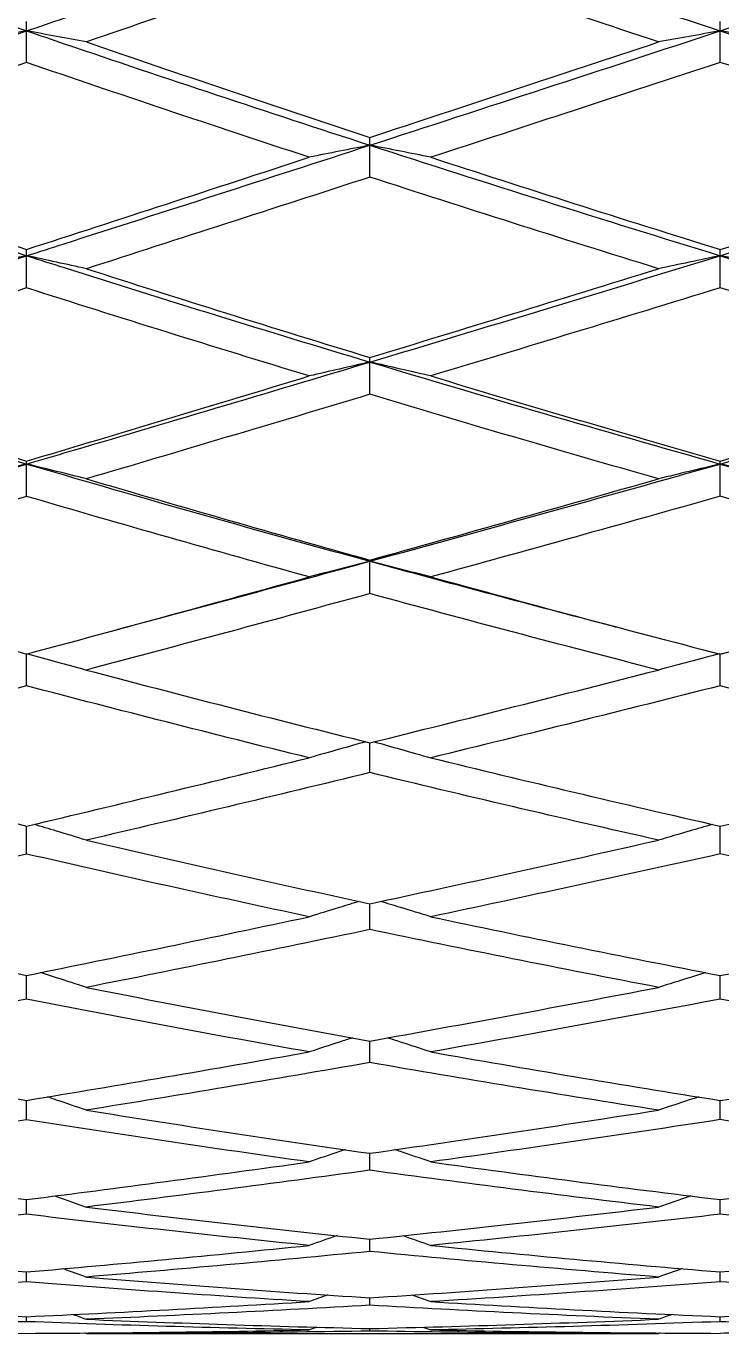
# Model space of a CAD drawing. Extents: x 6453 to 7582, y 0 to 827.
# Drawn here: x 6616.67 to 6621.38, y 199.74 to 208.62 of the extents above; entities that cross this region are included whole.
import ezdxf

# ---------------------------------------------------------------- set-up
doc = ezdxf.new("R2010")
doc.units = 0
doc.header["$LTSCALE"] = 30
doc.header["$MEASUREMENT"] = 0
doc.header["$PDMODE"] = 3
doc.header["$PDSIZE"] = -10
doc.layers.get('0').update_dxf_attribs({"linetype": 'CONTINUOUS'})
doc.layers.get('DEFPOINTS').update_dxf_attribs({"linetype": 'CONTINUOUS'})
doc.layers.add('1', color=7, linetype='CONTINUOUS')
doc.styles.add('Daelim Dimension', font='')
doc.styles.get('Daelim Dimension').set_extended_font_data('나눔고딕')
doc.dimstyles.new('DEFAULT', dxfattribs={"dimscale": 2, "dimtxt": 2, "dimasz": 2, "dimexe": 0, "dimexo": 2, "dimgap": 1, "dimtad": 1, "dimdec": 1, "dimzin": 9, "dimdsep": 46, "dimtxsty": 'Daelim Dimension', "dimcen": 0.5, "dimclrd": 252, "dimclre": 252, "dimclrt": 3, "dimadec": 1, "dimazin": 0, "dimtfac": 1, "dimtdec": 1, "dimtix": 1, "dimtmove": 0, "dimatfit": 3, "dimfxl": 1, "dimtolj": 1, "dimtzin": 1, "dimlwd": 9, "dimlwe": 9, "dimarcsym": 0})

# ---------------------------------------------------------------- blocks, each defined once
blk = doc.blocks.new('*D49')
at = {"color": 5, "lineweight": 9, "ltscale": 0.5, "transparency": 16777216}
for p, q in [((6677.3328, 220.0669), (6628.5483, 268.0055)), ((6604.9219, 241.1087), (6627.1712, 263.7506)), ((6649.4763, 191.7188), (6600.6918, 239.6574))]:
    blk.add_line(p, q, dxfattribs=at)
at = {"color": 5, "ltscale": 0.5, "transparency": 16777216}
for points in [[(6626.6957, 264.2179), (6627.6467, 263.2834), (6629.9748, 266.6037)], [(6604.4464, 241.5759), (6605.3974, 240.6414), (6602.1183, 238.2556)]]:
    blk.add_solid(points, dxfattribs=at)
at = {"layer": 'DEFPOINTS', "color": 0, "ltscale": 0.5, "transparency": 16777216}
for p in [(6629.9748, 266.6037), (6680.1858, 217.2633), (6652.3293, 188.9152)]:
    blk.add_point(p, dxfattribs=at)
at = {"color": 7, "ltscale": 0.5, "transparency": 16777216, "insert": (6610.7629, 257.6217), "char_height": 10, "attachment_point": 5, "rotation": 45.50109, "style": 'Daelim Dimension'}
blk.add_mtext('\\A1;40', dxfattribs=at)

msp = doc.modelspace()

# ---------------------------------------------------------------- linework, layer by layer
at = {"layer": '1', "color": 7, "linetype": 'Continuous', "lineweight": 18}
msp.add_line((6617.0789, 199.7633), (6620.9553, 199.7633), dxfattribs=at)
msp.add_arc((6652.3293, 188.9152), 32.4731, 160.41501, 270, dxfattribs=at)
at = {"layer": '1', "color": 7, "linetype": 'Continuous', "lineweight": 13}
for radius, start, end in [(32.3705, 160.33797, 293.57278), (32.4724, 160.45068, 293.58505)]:
    msp.add_arc((6652.3293, 188.9152), radius, start, end, dxfattribs=at)
at = {"layer": '1', "color": 7, "linetype": 'Continuous', "lineweight": 18}
for points, degree in [([(6614.4026, 209.3866), (6615.1503, 209.1167), (6615.9079, 208.8505), (6616.6745, 208.5883)], 3), ([(6619.0002, 209.3866), (6619.7836, 209.1168), (6620.5749, 208.8505), (6621.373, 208.5883)], 3), ([(6621.373, 208.5883), (6622.1711, 208.8505), (6622.976, 209.1167), (6623.7865, 209.3865)], 3), ([(6619.0002, 209.1758), (6618.6806, 209.0653), (6618.0408, 208.8443), (6617.3998, 208.6236), (6617.0789, 208.5133)], 3), ([(6620.9553, 208.5133), (6620.621, 208.6243), (6619.961, 208.8459), (6619.3177, 209.0661), (6619.0002, 209.1758)], 3), ([(6614.4026, 207.8138), (6615.1503, 208.0678), (6615.9079, 208.326), (6616.6745, 208.5883)], 3), ([(6616.6745, 208.5883), (6616.6069, 208.5759), (6616.472, 208.5509), (6616.3381, 208.5259), (6616.2713, 208.5133)], 3), ([(6616.6745, 208.5883), (6616.6745, 208.599), (6616.6745, 208.6205), (6616.6745, 208.6421), (6616.6745, 208.653)], 3), ([(6616.6745, 208.3743), (6616.6745, 208.41), (6616.6745, 208.4813), (6616.6745, 208.5526), (6616.6745, 208.5883)], 3), ([(6617.0789, 208.5133), (6617.0119, 208.5258), (6616.8775, 208.5509), (6616.7423, 208.5758), (6616.6745, 208.5883)], 3), ([(6619.0002, 207.8138), (6619.7836, 208.0678), (6620.5749, 208.3261), (6621.373, 208.5883)], 3), ([(6621.373, 208.5883), (6621.3029, 208.5759), (6621.1632, 208.5509), (6621.0244, 208.5259), (6620.9553, 208.5133)], 3), ([(6621.373, 208.5883), (6621.373, 208.5989), (6621.373, 208.6202), (6621.373, 208.6416), (6621.373, 208.6523)], 3), ([(6621.373, 208.375), (6621.373, 208.4106), (6621.373, 208.4817), (6621.373, 208.5528), (6621.373, 208.5883)], 3), ([(6621.373, 208.5883), (6622.1711, 208.3261), (6622.976, 208.0678), (6623.7865, 207.8138)], 3), ([(6621.7917, 208.5133), (6621.7223, 208.5258), (6621.5831, 208.5509), (6621.4432, 208.5759), (6621.373, 208.5883)], 3), ([(6617.0789, 208.5133), (6617.3908, 208.406), (6618.023, 208.191), (6618.6717, 207.9751), (6619.0002, 207.867)], 3), ([(6619.0002, 207.867), (6619.3195, 207.972), (6619.9648, 208.1847), (6620.6229, 208.4029), (6620.9553, 208.5133)], 3), ([(6616.6745, 208.3743), (6616.3615, 208.2668), (6615.7357, 208.0523), (6615.1108, 207.8387), (6614.7985, 207.7321)], 3), ([(6618.5892, 207.7321), (6618.2618, 207.8395), (6617.6152, 208.054), (6616.9853, 208.2677), (6616.6745, 208.3743)], 3), ([(6621.373, 208.375), (6621.0395, 208.2651), (6620.3792, 208.0479), (6619.7323, 207.8364), (6619.4122, 207.7321)], 3), ([(6623.3631, 207.7321), (6623.0237, 207.8396), (6622.3525, 208.0543), (6621.6969, 208.2683), (6621.373, 208.375)], 3), ([(6619.0002, 207.8138), (6619.0002, 207.8226), (6619.0002, 207.8403), (6619.0002, 207.8581), (6619.0002, 207.867)], 3), ([(6614.4026, 207.8138), (6615.1503, 207.5598), (6615.9079, 207.3102), (6616.6745, 207.0652)], 3), ([(6619.0002, 207.8138), (6618.9312, 207.8003), (6618.7938, 207.7731), (6618.6573, 207.7458), (6618.5892, 207.7321)], 3), ([(6619.0002, 207.598), (6619.0002, 207.6339), (6619.0002, 207.7059), (6619.0002, 207.7778), (6619.0002, 207.8138)], 3), ([(6619.0002, 207.8138), (6619.7836, 207.5599), (6620.5749, 207.3102), (6621.373, 207.0652)], 3), ([(6619.4122, 207.7321), (6619.3439, 207.7458), (6619.207, 207.7731), (6619.0692, 207.8002), (6619.0002, 207.8138)], 3), ([(6621.373, 207.0652), (6622.1711, 207.3102), (6622.976, 207.5598), (6623.7865, 207.8138)], 3), ([(6614.7985, 207.7321), (6615.1031, 207.6282), (6615.7203, 207.4201), (6616.3538, 207.2118), (6616.6745, 207.1076)], 3), ([(6616.6745, 207.1076), (6616.9862, 207.2087), (6617.617, 207.4138), (6618.2627, 207.625), (6618.5892, 207.7321)], 3), ([(6619.4122, 207.7321), (6619.7311, 207.6282), (6620.3768, 207.4199), (6621.0383, 207.2113), (6621.373, 207.107)], 3), ([(6621.373, 207.107), (6621.6985, 207.2083), (6622.3556, 207.4139), (6623.0252, 207.6251), (6623.3631, 207.7321)], 3), ([(6619.0002, 207.598), (6618.6723, 207.4913), (6618.0242, 207.2813), (6617.3915, 207.0774), (6617.0789, 206.977)], 3), ([(6620.9553, 206.977), (6620.6214, 207.0807), (6619.9617, 207.2879), (6619.318, 207.4947), (6619.0002, 207.598)], 3), ([(6616.6745, 207.0652), (6616.6745, 207.0722), (6616.6745, 207.0863), (6616.6745, 207.1005), (6616.6745, 207.1076)], 3), ([(6621.373, 207.0652), (6621.373, 207.0721), (6621.373, 207.086), (6621.373, 207.1), (6621.373, 207.107)], 3), ([(6614.4026, 206.3446), (6615.1503, 206.5799), (6615.9079, 206.8202), (6616.6745, 207.0652)], 3), ([(6616.6745, 207.0652), (6616.6069, 207.0506), (6616.472, 207.0213), (6616.3381, 206.9918), (6616.2713, 206.977)], 3), ([(6616.6745, 206.8473), (6616.6745, 206.8836), (6616.6745, 206.9563), (6616.6745, 207.0289), (6616.6745, 207.0652)], 3), ([(6617.0789, 206.977), (6617.0119, 206.9918), (6616.8775, 207.0212), (6616.7423, 207.0506), (6616.6745, 207.0652)], 3), ([(6619.0002, 206.3446), (6619.7836, 206.5799), (6620.5749, 206.8203), (6621.373, 207.0652)], 3), ([(6621.373, 207.0652), (6621.3029, 207.0506), (6621.1632, 207.0213), (6621.0244, 206.9918), (6620.9553, 206.977)], 3), ([(6621.373, 206.848), (6621.373, 206.8842), (6621.373, 206.9566), (6621.373, 207.029), (6621.373, 207.0652)], 3), ([(6621.373, 207.0652), (6622.1711, 206.8202), (6622.976, 206.5799), (6623.7865, 206.3446)], 3), ([(6621.7917, 206.977), (6621.7223, 206.9918), (6621.5831, 207.0213), (6621.4432, 207.0506), (6621.373, 207.0652)], 3), ([(6617.0789, 206.977), (6617.3914, 206.8767), (6618.0241, 206.6759), (6618.6722, 206.4754), (6619.0002, 206.3753)], 3), ([(6619.0002, 206.3753), (6619.3187, 206.4725), (6619.9632, 206.67), (6620.6221, 206.8736), (6620.9553, 206.977)], 3), ([(6616.6745, 206.8473), (6616.3548, 206.7449), (6615.7224, 206.543), (6615.1041, 206.3468), (6614.7985, 206.2502)], 3), ([(6618.5892, 206.2502), (6618.2624, 206.3495), (6617.6164, 206.5485), (6616.9859, 206.7477), (6616.6745, 206.8473)], 3), ([(6621.373, 206.848), (6621.039, 206.7452), (6620.3782, 206.5429), (6619.7318, 206.3467), (6619.4122, 206.2502)], 3), ([(6623.3631, 206.2502), (6623.024, 206.3497), (6622.3533, 206.5489), (6621.6973, 206.7483), (6621.373, 206.848)], 3), ([(6619.0002, 206.3446), (6619.0002, 206.3497), (6619.0002, 206.3599), (6619.0002, 206.3701), (6619.0002, 206.3753)], 3), ([(6614.4026, 206.3446), (6615.1503, 206.1093), (6615.9079, 205.8789), (6616.6745, 205.6539)], 3), ([(6619.0002, 206.3446), (6618.9312, 206.3289), (6618.7938, 206.2976), (6618.6573, 206.266), (6618.5892, 206.2502)], 3), ([(6619.0002, 206.126), (6619.0002, 206.1624), (6619.0002, 206.2353), (6619.0002, 206.3082), (6619.0002, 206.3446)], 3), ([(6619.0002, 206.3446), (6619.7836, 206.1093), (6620.5749, 205.8789), (6621.373, 205.6539)], 3), ([(6619.4122, 206.2502), (6619.3439, 206.266), (6619.207, 206.2975), (6619.0692, 206.3289), (6619.0002, 206.3446)], 3), ([(6621.373, 205.6539), (6622.1711, 205.8789), (6622.976, 206.1093), (6623.7865, 206.3446)], 3), ([(6614.7985, 206.2502), (6615.1119, 206.1511), (6615.738, 205.9559), (6616.3626, 205.7667), (6616.6745, 205.6735)], 3), ([(6616.6745, 205.6735), (6616.9857, 205.7664), (6617.616, 205.9553), (6618.2622, 206.1508), (6618.5892, 206.2502)], 3), ([(6619.4122, 206.2502), (6619.7317, 206.1537), (6620.3779, 205.9609), (6621.0389, 205.7688), (6621.373, 205.6729)], 3), ([(6621.373, 205.6729), (6621.6985, 205.7662), (6622.3556, 205.9557), (6623.0252, 206.151), (6623.3631, 206.2502)], 3), ([(6619.0002, 206.126), (6618.6717, 206.0271), (6618.023, 205.833), (6617.3909, 205.6455), (6617.0789, 205.5535)], 3), ([(6620.9553, 205.5535), (6620.622, 205.6485), (6619.963, 205.839), (6619.3186, 206.0302), (6619.0002, 206.126)], 3), ([(6614.4026, 204.995), (6615.1503, 205.2091), (6615.9079, 205.4288), (6616.6745, 205.6539)], 3), ([(6616.6745, 205.6539), (6616.6069, 205.6372), (6616.472, 205.6039), (6616.3381, 205.5703), (6616.2713, 205.5535)], 3), ([(6616.6745, 205.6539), (6616.6745, 205.6571), (6616.6745, 205.6636), (6616.6745, 205.6702), (6616.6745, 205.6735)], 3), ([(6616.6745, 205.4344), (6616.6745, 205.471), (6616.6745, 205.5441), (6616.6745, 205.6173), (6616.6745, 205.6539)], 3), ([(6617.0789, 205.5535), (6617.0119, 205.5703), (6616.8775, 205.6038), (6616.7423, 205.6372), (6616.6745, 205.6539)], 3), ([(6619.0002, 204.995), (6619.7836, 205.2091), (6620.5749, 205.4289), (6621.373, 205.6539)], 3), ([(6621.373, 205.6539), (6621.3029, 205.6373), (6621.1632, 205.6039), (6621.0244, 205.5703), (6620.9553, 205.5535)], 3), ([(6621.373, 205.6539), (6621.373, 205.657), (6621.373, 205.6633), (6621.373, 205.6697), (6621.373, 205.6729)], 3), ([(6621.373, 205.435), (6621.373, 205.4715), (6621.373, 205.5445), (6621.373, 205.6174), (6621.373, 205.6539)], 3), ([(6621.373, 205.6539), (6622.1711, 205.4289), (6622.976, 205.2091), (6623.7865, 204.995)], 3), ([(6621.7917, 205.5535), (6621.7223, 205.5703), (6621.5831, 205.6038), (6621.4432, 205.6372), (6621.373, 205.6539)], 3), ([(6617.0789, 205.5535), (6617.3997, 205.4589), (6618.0406, 205.2725), (6618.6805, 205.0918), (6619.0002, 205.0029)], 3), ([(6619.0002, 205.0029), (6619.3182, 205.0913), (6619.9621, 205.2715), (6620.6216, 205.4584), (6620.9553, 205.5535)], 3), ([(6616.6745, 205.4344), (6616.3781, 205.3473), (6615.7688, 205.1692), (6615.1273, 204.9835), (6614.7985, 204.8889)], 3), ([(6618.5892, 204.8889), (6618.2709, 204.9769), (6617.6334, 205.1559), (6616.9944, 205.3406), (6616.6745, 205.4344)], 3), ([(6621.373, 205.435), (6621.0386, 205.3407), (6620.3773, 205.1553), (6619.7314, 204.9766), (6619.4122, 204.8889)], 3), ([(6623.3631, 204.8889), (6623.0244, 204.9793), (6622.3541, 205.1609), (6621.6977, 205.3435), (6621.373, 205.435)], 3), ([(6617.371, 204.5548), (6617.91, 204.6987), (6618.4532, 204.8455), (6619.0002, 204.995)], 3), ([(6619.0002, 204.995), (6618.9312, 204.9774), (6618.7938, 204.9422), (6618.6573, 204.9067), (6618.5892, 204.8889)], 3), ([(6619.0002, 204.995), (6619.0002, 204.9963), (6619.0002, 204.9988), (6619.0002, 205.0015), (6619.0002, 205.0029)], 3), ([(6619.0002, 204.776), (6619.0002, 204.8125), (6619.0002, 204.8855), (6619.0002, 204.9585), (6619.0002, 204.995)], 3), ([(6619.0002, 204.995), (6619.519, 204.8532), (6620.0413, 204.7139), (6620.5667, 204.5771)], 3), ([(6619.4122, 204.8889), (6619.3439, 204.9067), (6619.207, 204.9421), (6619.0692, 204.9774), (6619.0002, 204.995)], 3), ([(6614.7985, 204.8889), (6615.1029, 204.8013), (6615.72, 204.6266), (6616.3536, 204.4529), (6616.6745, 204.3664)], 3), ([(6616.6745, 204.3664), (6616.9954, 204.4528), (6617.6354, 204.6263), (6618.2719, 204.8012), (6618.5892, 204.8889)], 3), ([(6619.4122, 204.8889), (6619.7367, 204.7997), (6620.388, 204.6234), (6621.0439, 204.4511), (6621.373, 204.3659)], 3), ([(6621.373, 204.3659), (6621.6969, 204.4496), (6622.3524, 204.6205), (6623.0236, 204.7983), (6623.3631, 204.8889)], 3), ([(6619.0002, 204.776), (6618.68, 204.6885), (6618.0395, 204.5147), (6617.3991, 204.3433), (6617.0789, 204.2582)], 3), ([(6620.9553, 204.2582), (6620.6275, 204.3424), (6619.9738, 204.5129), (6619.3241, 204.6876), (6619.0002, 204.776)], 3), ([(6617.2701, 204.5274), (6617.3717, 204.5549)], 1), ([(6620.5657, 204.5773), (6620.6761, 204.5482)], 1), ([(6616.6745, 204.1512), (6616.6745, 204.1876), (6616.6745, 204.2604), (6616.6745, 204.3333), (6616.6745, 204.3697)], 3), ([(6621.373, 204.1517), (6621.373, 204.188), (6621.373, 204.2607), (6621.373, 204.3334), (6621.373, 204.3697)], 3), ([(6617.0789, 204.2582), (6617.3911, 204.1753), (6618.0235, 204.01), (6618.6719, 203.8462), (6619.0002, 203.7648)], 3), ([(6619.0002, 203.7648), (6619.3273, 203.8459), (6619.9804, 204.0093), (6620.6307, 204.1749), (6620.9553, 204.2582)], 3), ([(6616.6745, 204.1512), (6616.3616, 204.0685), (6615.736, 203.9046), (6615.1109, 203.7432), (6614.7985, 203.6632)], 3), ([(6618.5892, 203.6632), (6618.2623, 203.7437), (6617.6162, 203.9056), (6616.9858, 204.0691), (6616.6745, 204.1512)], 3), ([(6621.373, 204.1517), (6621.0457, 204.0687), (6620.3916, 203.9043), (6619.7385, 203.743), (6619.4122, 203.6632)], 3), ([(6623.3631, 203.6632), (6623.0247, 203.7436), (6622.3546, 203.9055), (6621.698, 204.0694), (6621.373, 204.1517)], 3), ([(6614.7985, 203.6632), (6615.1031, 203.5852), (6615.7203, 203.4301), (6616.3537, 203.2768), (6616.6745, 203.2006)], 3), ([(6616.6745, 203.2006), (6616.9941, 203.2764), (6617.6327, 203.4292), (6618.2705, 203.5848), (6618.5892, 203.6632)], 3), ([(6619.4122, 203.6632), (6619.7312, 203.5852), (6620.377, 203.4299), (6621.0384, 203.2764), (6621.373, 203.2002)], 3), ([(6621.373, 203.2002), (6621.6967, 203.2739), (6622.3522, 203.4247), (6623.0235, 203.5825), (6623.3631, 203.6632)], 3), ([(6619.0002, 203.5628), (6618.6796, 203.485), (6618.0388, 203.331), (6617.3987, 203.1801), (6617.0789, 203.1055)], 3), ([(6620.9553, 203.1055), (6620.6218, 203.1807), (6619.9624, 203.3322), (6619.3184, 203.4857), (6619.0002, 203.5628)], 3), ([(6617.0789, 203.1055), (6617.3912, 203.0326), (6618.0238, 202.8878), (6618.6721, 202.7452), (6619.0002, 202.6745)], 3), ([(6619.0002, 202.6745), (6619.3169, 202.7427), (6619.9595, 202.8826), (6620.6203, 203.0299), (6620.9553, 203.1055)], 3), ([(6616.6745, 203.0115), (6616.3615, 202.9391), (6615.7358, 202.7958), (6615.1108, 202.6558), (6614.7985, 202.5865)], 3), ([(6618.5892, 202.5865), (6618.2623, 202.6562), (6617.6164, 202.7967), (6616.9859, 202.9396), (6616.6745, 203.0115)], 3), ([(6621.373, 203.012), (6621.0365, 202.9372), (6620.3731, 202.7916), (6619.7293, 202.6537), (6619.4122, 202.5865)], 3), ([(6623.3631, 202.5865), (6623.024, 202.6563), (6622.3533, 202.797), (6621.6973, 202.94), (6621.373, 203.012)], 3), ([(6614.7985, 202.5865), (6615.1031, 202.5191), (6615.7203, 202.3852), (6616.3537, 202.2539), (6616.6745, 202.1889)], 3), ([(6616.6745, 202.1889), (6616.9856, 202.2518), (6617.6157, 202.3809), (6618.262, 202.5169), (6618.5892, 202.5865)], 3), ([(6619.4122, 202.5865), (6619.7314, 202.519), (6620.3773, 202.385), (6621.0386, 202.2535), (6621.373, 202.1885)], 3), ([(6621.373, 202.1885), (6621.696, 202.2512), (6622.3506, 202.3803), (6623.0227, 202.5165), (6623.3631, 202.5865)], 3), ([(6619.0002, 202.4998), (6618.6716, 202.431), (6618.0227, 202.2969), (6617.3907, 202.1697), (6617.0789, 202.1078)], 3), ([(6620.9553, 202.1078), (6620.6219, 202.1718), (6619.9626, 202.3012), (6619.3185, 202.4332), (6619.0002, 202.4998)], 3), ([(6617.0789, 202.1078), (6617.3912, 202.0458), (6618.0238, 201.9231), (6618.6721, 201.8033), (6619.0002, 201.7442)], 3), ([(6619.0002, 201.7442), (6619.3159, 201.801), (6619.9574, 201.9184), (6620.6192, 202.0434), (6620.9553, 202.1078)], 3), ([(6616.6745, 202.028), (6616.352, 201.9648), (6615.7167, 201.842), (6615.1013, 201.7266), (6614.7985, 201.6707)], 3), ([(6618.5892, 201.6707), (6618.2622, 201.7287), (6617.6161, 201.8464), (6616.9858, 201.9671), (6616.6745, 202.028)], 3), ([(6621.373, 202.0284), (6621.0374, 201.9652), (6620.375, 201.8424), (6619.7302, 201.7268), (6619.4122, 201.6707)], 3), ([(6623.3631, 201.6707), (6623.0241, 201.7288), (6622.3535, 201.8466), (6621.6974, 201.9674), (6621.373, 202.0284)], 3), ([(6614.7985, 201.6707), (6615.1031, 201.6144), (6615.7203, 201.5033), (6616.3537, 201.3954), (6616.6745, 201.3423)], 3), ([(6616.6745, 201.3423), (6616.9845, 201.3936), (6617.6136, 201.4995), (6618.2609, 201.6124), (6618.5892, 201.6707)], 3), ([(6619.4122, 201.6707), (6619.7314, 201.6144), (6620.3773, 201.5032), (6621.0386, 201.3952), (6621.373, 201.342)], 3), ([(6621.373, 201.342), (6621.6959, 201.3933), (6622.3505, 201.4992), (6623.0226, 201.6123), (6623.3631, 201.6707)], 3), ([(6619.0002, 201.5985), (6618.6714, 201.5413), (6618.0223, 201.4305), (6617.3905, 201.3266), (6617.0789, 201.2762)], 3), ([(6620.9553, 201.2762), (6620.6218, 201.3283), (6619.9624, 201.4341), (6619.3184, 201.5432), (6619.0002, 201.5985)], 3), ([(6616.6745, 201.2115), (6616.3519, 201.1602), (6615.7166, 201.0615), (6615.1012, 200.9698), (6614.7985, 200.9256)], 3), ([(6618.5892, 200.9256), (6618.2623, 200.9714), (6617.6162, 201.065), (6616.9858, 201.1621), (6616.6745, 201.2115)], 3), ([(6617.0789, 201.2762), (6617.3912, 201.2258), (6618.0238, 201.1265), (6618.6721, 201.0308), (6619.0002, 200.9838)], 3), ([(6619.0002, 200.9838), (6619.3159, 201.029), (6619.9575, 201.1227), (6620.6193, 201.2238), (6620.9553, 201.2762)], 3), ([(6621.373, 201.2118), (6621.037, 201.1606), (6620.3743, 201.0617), (6619.7298, 200.9699), (6619.4122, 200.9256)], 3), ([(6623.3631, 200.9256), (6623.0241, 200.9715), (6622.3534, 201.0652), (6621.6974, 201.1624), (6621.373, 201.2118)], 3), ([(6614.7985, 200.9256), (6615.1031, 200.8812), (6615.7203, 200.7941), (6616.3538, 200.7108), (6616.6745, 200.6702)], 3), ([(6616.6745, 200.6702), (6616.9848, 200.7095), (6617.6141, 200.7912), (6618.2612, 200.8797), (6618.5892, 200.9256)], 3), ([(6619.0002, 200.8688), (6618.6708, 200.8239), (6618.0213, 200.7375), (6617.39, 200.658), (6617.0789, 200.6198)], 3), ([(6620.9553, 200.6198), (6620.6217, 200.6593), (6619.9624, 200.7405), (6619.3183, 200.8254), (6619.0002, 200.8688)], 3), ([(6619.4122, 200.9256), (6619.7313, 200.8812), (6620.3772, 200.794), (6621.0385, 200.7106), (6621.373, 200.6699)], 3), ([(6621.373, 200.6699), (6621.6965, 200.7093), (6622.3516, 200.7911), (6623.0232, 200.8796), (6623.3631, 200.9256)], 3), ([(6617.0789, 200.6198), (6617.3912, 200.5815), (6618.0238, 200.5067), (6618.6721, 200.4361), (6619.0002, 200.4018)], 3), ([(6619.0002, 200.4018), (6619.3187, 200.435), (6619.9631, 200.5045), (6620.6221, 200.5803), (6620.9553, 200.6198)], 3), ([(6616.6745, 200.5708), (6616.3511, 200.5321), (6615.7151, 200.4583), (6615.1005, 200.3914), (6614.7985, 200.3596)], 3), ([(6618.5892, 200.3596), (6618.2623, 200.3927), (6617.6162, 200.4611), (6616.9858, 200.5336), (6616.6745, 200.5708)], 3), ([(6621.373, 200.571), (6621.0387, 200.5326), (6620.3776, 200.459), (6619.7315, 200.3917), (6619.4122, 200.3596)], 3), ([(6623.3631, 200.3596), (6623.024, 200.3927), (6622.3532, 200.4612), (6621.6972, 200.5338), (6621.373, 200.571)], 3), ([(6618.777, 200.4263), (6618.7142, 200.4041), (6618.6516, 200.3819), (6618.5892, 200.3596)], 3), ([(6619.2241, 200.4261), (6619.287, 200.404), (6619.3497, 200.3818), (6619.4122, 200.3596)], 3), ([(6614.7985, 200.3596), (6615.1031, 200.3275), (6615.7203, 200.2654), (6616.3537, 200.2076), (6616.6745, 200.1799)], 3), ([(6616.6745, 200.1799), (6616.9842, 200.2066), (6617.6129, 200.2632), (6618.2606, 200.3263), (6618.5892, 200.3596)], 3), ([(6619.0002, 200.3188), (6618.6704, 200.2866), (6618.0204, 200.2257), (6617.3896, 200.1713), (6617.0789, 200.1457)], 3), ([(6619.0002, 200.3188), (6619.0002, 200.3464), (6619.0002, 200.3741), (6619.0002, 200.4018)], 3), ([(6620.9553, 200.1457), (6620.6217, 200.1723), (6619.9623, 200.2279), (6619.3183, 200.2878), (6619.0002, 200.3188)], 3), ([(6619.4122, 200.3596), (6619.7313, 200.3275), (6620.3772, 200.2653), (6621.0385, 200.2075), (6621.373, 200.1797)], 3), ([(6621.373, 200.1797), (6621.6979, 200.2066), (6622.3546, 200.2635), (6623.0247, 200.3265), (6623.3631, 200.3596)], 3), ([(6616.6745, 200.113), (6616.6745, 200.1353), (6616.6745, 200.1576), (6616.6745, 200.1799)], 3), ([(6616.9235, 200.2024), (6616.9754, 200.1836), (6617.0272, 200.1646), (6617.0789, 200.1457)], 3), ([(6617.0789, 200.1457), (6617.3912, 200.1199), (6618.0237, 200.0705), (6618.672, 200.0257), (6619.0002, 200.0046)], 3), ([(6619.0002, 200.0046), (6619.3261, 200.0256), (6619.9779, 200.0702), (6620.6295, 200.1197), (6620.9553, 200.1457)], 3), ([(6621.1148, 200.2022), (6621.0615, 200.1834), (6621.0083, 200.1646), (6620.9553, 200.1457)], 3), ([(6621.373, 200.1131), (6621.373, 200.1353), (6621.373, 200.1575), (6621.373, 200.1797)], 3), ([(6616.6745, 200.113), (6616.355, 200.0876), (6615.7228, 200.04), (6615.1043, 199.9982), (6614.7985, 199.9787)], 3), ([(6618.5892, 199.9787), (6618.2623, 199.9987), (6617.6162, 200.0412), (6616.9858, 200.0883), (6616.6745, 200.113)], 3), ([(6621.373, 200.1131), (6621.0476, 200.0884), (6620.3954, 200.0411), (6619.7404, 199.9987), (6619.4122, 199.9787)], 3), ([(6622.7771, 200.0148), (6622.5393, 200.03), (6622.0675, 200.0617), (6621.6032, 200.0956), (6621.373, 200.1131)], 3), ([(6614.7985, 199.9787), (6615.1031, 199.9594), (6615.7203, 199.9229), (6616.3537, 199.8912), (6616.6745, 199.8767)], 3), ([(6616.6745, 199.8767), (6616.9953, 199.8912), (6617.6352, 199.9228), (6618.2718, 199.9593), (6618.5892, 199.9787)], 3), ([(6618.7142, 200.0242), (6618.6725, 200.0091), (6618.6308, 199.9939), (6618.5892, 199.9787)], 3), ([(6619.0002, 199.9544), (6619.0002, 199.9711), (6619.0002, 199.9878), (6619.0002, 200.0045)], 3), ([(6619.2863, 200.0243), (6619.3284, 200.0091), (6619.3703, 199.9939), (6619.4122, 199.9787)], 3), ([(6619.4122, 199.9787), (6619.7313, 199.9593), (6620.3772, 199.9228), (6621.0385, 199.8912), (6621.373, 199.8766)], 3), ([(6616.6745, 199.8431), (6616.6745, 199.8543), (6616.6745, 199.8655), (6616.6745, 199.8767)], 3), ([(6616.9893, 199.8924), (6617.0192, 199.8814), (6617.0491, 199.8703), (6617.0789, 199.8591)], 3), ([(6619.0002, 199.9544), (6618.6813, 199.936), (6618.0423, 199.9018), (6617.4005, 199.8725), (6617.0789, 199.8591)], 3), ([(6620.9553, 199.8591), (6620.6217, 199.8725), (6619.9623, 199.9019), (6619.3183, 199.9361), (6619.0002, 199.9544)], 3), ([(6621.0467, 199.8921), (6621.0162, 199.8811), (6620.9857, 199.8702), (6620.9553, 199.8591)], 3), ([(6621.373, 199.8766), (6621.543, 199.884), (6621.8841, 199.8995), (6622.2275, 199.9165), (6622.3998, 199.9254)], 3), ([(6621.373, 199.8431), (6621.373, 199.8543), (6621.373, 199.8654), (6621.373, 199.8766)], 3), ([(6616.6745, 199.8431), (6616.3617, 199.8312), (6615.7362, 199.8099), (6615.111, 199.7939), (6614.7985, 199.7873)], 3), ([(6614.7985, 199.7873), (6615.1032, 199.7808), (6615.7205, 199.7703), (6616.3538, 199.7652), (6616.6745, 199.764)], 3), ([(6618.5892, 199.7873), (6618.2622, 199.794), (6617.6161, 199.81), (6616.9858, 199.8312), (6616.6745, 199.8431)], 3), ([(6616.6745, 199.764), (6616.9947, 199.7652), (6617.634, 199.7703), (6618.2712, 199.7808), (6618.5892, 199.7873)], 3), ([(6617.0789, 199.8591), (6617.3912, 199.8462), (6618.0237, 199.8227), (6618.672, 199.8043), (6619.0002, 199.7964)], 3), ([(6618.6413, 199.8064), (6618.6239, 199.8001), (6618.6065, 199.7937), (6618.5892, 199.7873)], 3), ([(6619.0002, 199.7964), (6619.3284, 199.8043), (6619.9825, 199.8227), (6620.6318, 199.8462), (6620.9553, 199.8591)], 3), ([(6619.0002, 199.7796), (6619.0002, 199.7852), (6619.0002, 199.7908), (6619.0002, 199.7964)], 3), ([(6619.3592, 199.8067), (6619.3769, 199.8002), (6619.3946, 199.7937), (6619.4122, 199.7873)], 3), ([(6621.373, 199.8431), (6621.037, 199.8309), (6620.3743, 199.8094), (6619.7298, 199.7937), (6619.4122, 199.7873)], 3), ([(6619.4122, 199.7873), (6619.7313, 199.7808), (6620.3772, 199.7703), (6621.0385, 199.7652), (6621.373, 199.764)], 3), ([(6621.9988, 199.822), (6621.8937, 199.8253), (6621.6844, 199.8321), (6621.4765, 199.8394), (6621.373, 199.8431)], 3), ([(6617.0789, 199.7633), (6617.0753, 199.7646), (6617.0717, 199.766), (6617.068, 199.7674)], 3), ([(6619.0002, 199.7796), (6618.6713, 199.7741), (6618.0223, 199.7659), (6617.3905, 199.7633), (6617.0789, 199.7633)], 3), ([(6620.9553, 199.7633), (6620.6217, 199.7633), (6619.9623, 199.7661), (6619.3183, 199.7743), (6619.0002, 199.7796)], 3), ([(6620.9654, 199.767), (6620.962, 199.7657), (6620.9586, 199.7645), (6620.9553, 199.7633)], 3), ([(6621.7954, 199.7662), (6621.7247, 199.7657), (6621.5836, 199.7649), (6621.4431, 199.7643), (6621.373, 199.764)], 3)]:
    msp.add_open_spline(points, degree=degree, dxfattribs=at)
for points, knots in [([(6616.6745, 208.5883), (6616.7591, 208.6172), (6617.5267, 208.8799), (6618.3031, 209.1465), (6619.0002, 209.3866)], [0, 0, 0, 0, 0.110293, 1, 1, 1, 1]), ([(6616.6745, 208.5883), (6616.7591, 208.5594), (6617.5267, 208.2975), (6618.3031, 208.0398), (6619.0002, 207.8138)], [0, 0, 0, 0, 0.110293, 1, 1, 1, 1]), ([(6616.6745, 207.0652), (6616.7591, 207.0922), (6617.5267, 207.3377), (6618.3031, 207.5879), (6619.0002, 207.8138)], [0, 0, 0, 0, 0.110293, 1, 1, 1, 1]), ([(6616.6745, 207.0652), (6616.7591, 207.0382), (6617.5267, 206.7937), (6618.3031, 206.554), (6619.0002, 206.3446)], [0, 0, 0, 0, 0.110293, 1, 1, 1, 1]), ([(6616.6745, 205.6539), (6616.7591, 205.6787), (6617.5267, 205.9043), (6618.3031, 206.1352), (6619.0002, 206.3446)], [0, 0, 0, 0, 0.110293, 1, 1, 1, 1]), ([(6616.6745, 205.6539), (6616.7591, 205.629), (6617.5267, 205.4046), (6618.3031, 205.1855), (6619.0002, 204.995)], [0, 0, 0, 0, 0.110293, 1, 1, 1, 1]), ([(6616.6805, 204.3681), (6616.7463, 204.3501), (6616.8795, 204.3136), (6617.0119, 204.2769), (6617.0789, 204.2582)], [0, 0, 0, 0, 0.492483, 1, 1, 1, 1]), ([(6621.3657, 204.3678), (6621.2981, 204.35), (6621.1608, 204.3136), (6621.0244, 204.2769), (6620.9553, 204.2582)], [0, 0, 0, 0, 0.491142, 1, 1, 1, 1]), ([(6618.972, 203.7719), (6618.9125, 203.7552), (6618.7845, 203.7191), (6618.6573, 203.6828), (6618.5892, 203.6632)], [0, 0, 0, 0, 0.463393, 1, 1, 1, 1]), ([(6619.0002, 203.5628), (6619.0002, 203.599), (6619.0002, 203.6663), (6619.0002, 203.7336), (6619.0002, 203.7648)], [0, 0, 0, 0, 0.537282, 1, 1, 1, 1]), ([(6619.0285, 203.7719), (6619.088, 203.7552), (6619.2163, 203.719), (6619.3439, 203.6827), (6619.4122, 203.6632)], [0, 0, 0, 0, 0.463304, 1, 1, 1, 1]), ([(6616.6745, 203.0115), (6616.6745, 203.0474), (6616.6745, 203.1104), (6616.6745, 203.1735), (6616.6745, 203.2006)], [0, 0, 0, 0, 0.569233, 1, 1, 1, 1]), ([(6617.0789, 203.1055), (6617.0119, 203.1258), (6616.8936, 203.1615), (6616.7747, 203.197), (6616.7232, 203.2123)], [0, 0, 0, 0, 0.568101, 1, 1, 1, 1]), ([(6621.3216, 203.2121), (6621.2688, 203.1969), (6621.1462, 203.1614), (6621.0244, 203.1258), (6620.9553, 203.1055)], [0, 0, 0, 0, 0.430381, 1, 1, 1, 1]), ([(6621.373, 203.012), (6621.373, 203.0478), (6621.373, 203.1105), (6621.373, 203.1732), (6621.373, 203.2002)], [0, 0, 0, 0, 0.570981, 1, 1, 1, 1]), ([(6618.9279, 202.6905), (6618.8832, 202.6769), (6618.7699, 202.6423), (6618.6573, 202.6076), (6618.5892, 202.5865)], [0, 0, 0, 0, 0.394032, 1, 1, 1, 1]), ([(6619.0002, 202.4998), (6619.0002, 202.5352), (6619.0002, 202.5935), (6619.0002, 202.6517), (6619.0002, 202.6745)], [0, 0, 0, 0, 0.608215, 1, 1, 1, 1]), ([(6619.4122, 202.5865), (6619.3439, 202.6076), (6619.231, 202.6423), (6619.1175, 202.6768), (6619.0727, 202.6904)], [0, 0, 0, 0, 0.606211, 1, 1, 1, 1]), ([(6616.6745, 202.028), (6616.6745, 202.063), (6616.6745, 202.1166), (6616.6745, 202.1702), (6616.6745, 202.1889)], [0, 0, 0, 0, 0.651703, 1, 1, 1, 1]), ([(6617.0789, 202.1078), (6617.0119, 202.1296), (6616.9083, 202.163), (6616.8042, 202.1964), (6616.7676, 202.2081)], [0, 0, 0, 0, 0.648665, 1, 1, 1, 1]), ([(6621.2761, 202.2079), (6621.2385, 202.1963), (6621.1312, 202.163), (6621.0244, 202.1296), (6620.9553, 202.1078)], [0, 0, 0, 0, 0.349937, 1, 1, 1, 1]), ([(6621.373, 202.0284), (6621.373, 202.0633), (6621.373, 202.1167), (6621.373, 202.17), (6621.373, 202.1885)], [0, 0, 0, 0, 0.65389, 1, 1, 1, 1]), ([(6618.8818, 201.7662), (6618.8525, 201.7567), (6618.7547, 201.725), (6618.6573, 201.6931), (6618.5892, 201.6707)], [0, 0, 0, 0, 0.299138, 1, 1, 1, 1]), ([(6619.0002, 201.5985), (6619.0002, 201.6328), (6619.0002, 201.6813), (6619.0002, 201.7299), (6619.0002, 201.7442)], [0, 0, 0, 0, 0.70651, 1, 1, 1, 1]), ([(6619.4122, 201.6707), (6619.3439, 201.693), (6619.2463, 201.7249), (6619.1484, 201.7566), (6619.1191, 201.766)], [0, 0, 0, 0, 0.701815, 1, 1, 1, 1]), ([(6616.6745, 201.2115), (6616.6745, 201.2451), (6616.6745, 201.2887), (6616.6745, 201.3323), (6616.6745, 201.3423)], [0, 0, 0, 0, 0.770844, 1, 1, 1, 1]), ([(6617.0789, 201.2762), (6617.0119, 201.2992), (6616.9239, 201.3291), (6616.8356, 201.359), (6616.8148, 201.366)], [0, 0, 0, 0, 0.764033, 1, 1, 1, 1]), ([(6621.2272, 201.3658), (6621.2059, 201.3589), (6621.115, 201.3291), (6621.0244, 201.2992), (6620.9553, 201.2762)], [0, 0, 0, 0, 0.233642, 1, 1, 1, 1]), ([(6621.373, 201.2118), (6621.373, 201.2454), (6621.373, 201.2888), (6621.373, 201.3322), (6621.373, 201.342)], [0, 0, 0, 0, 0.773696, 1, 1, 1, 1]), ([(6618.832, 201.0088), (6618.8193, 201.0045), (6618.7381, 200.9768), (6618.6573, 200.9491), (6618.5892, 200.9256)], [0, 0, 0, 0, 0.156052, 1, 1, 1, 1]), ([(6619.0002, 200.8688), (6619.0002, 200.9016), (6619.0002, 200.9399), (6619.0002, 200.9783), (6619.0002, 200.9838)], [0, 0, 0, 0, 0.855846, 1, 1, 1, 1]), ([(6619.4122, 200.9256), (6619.3439, 200.9491), (6619.2629, 200.9767), (6619.1817, 201.0043), (6619.1691, 201.0086)], [0, 0, 0, 0, 0.845533, 1, 1, 1, 1]), ([(6616.8661, 200.6952), (6616.8698, 200.6939), (6616.941, 200.6688), (6617.0119, 200.6437), (6617.0789, 200.6198)], [0, 0, 0, 0, 0.052498, 1, 1, 1, 1]), ([(6621.1745, 200.6951), (6621.1708, 200.6939), (6621.0975, 200.6688), (6621.0244, 200.6437), (6620.9553, 200.6198)], [0, 0, 0, 0, 0.050246, 1, 1, 1, 1]), ([(6616.6745, 200.5708), (6616.6745, 200.6027), (6616.6745, 200.6358), (6616.6745, 200.669), (6616.6745, 200.6702)], [0, 0, 0, 0, 0.963567, 1, 1, 1, 1]), ([(6621.373, 200.571), (6621.373, 200.6029), (6621.373, 200.6359), (6621.373, 200.6689), (6621.373, 200.6699)], [0, 0, 0, 0, 0.967496, 1, 1, 1, 1])]:
    msp.add_open_spline(points, degree=3, knots=knots, dxfattribs=at)

# ---------------------------------------------------------------- dimensions: what is measured, and where the dimension line sits
at = {"color": 5, "ltscale": 0.5}
dim = msp.add_aligned_dim(p1=(6652.3293, 188.9152), p2=(6680.1858, 217.2633), distance=70.3962, dimstyle='DEFAULT', override={"dimtxt": 5, "dimexe": 1, "dimdec": 0, "dimclrd": 5, "dimclre": 5, "dimclrt": 7}, dxfattribs=at)
dim.commit()
dim.dimension.update_dxf_attribs({"geometry": '*D49', "text_midpoint": (6610.7629, 257.6217)})

doc.saveas('drawing.dxf')
